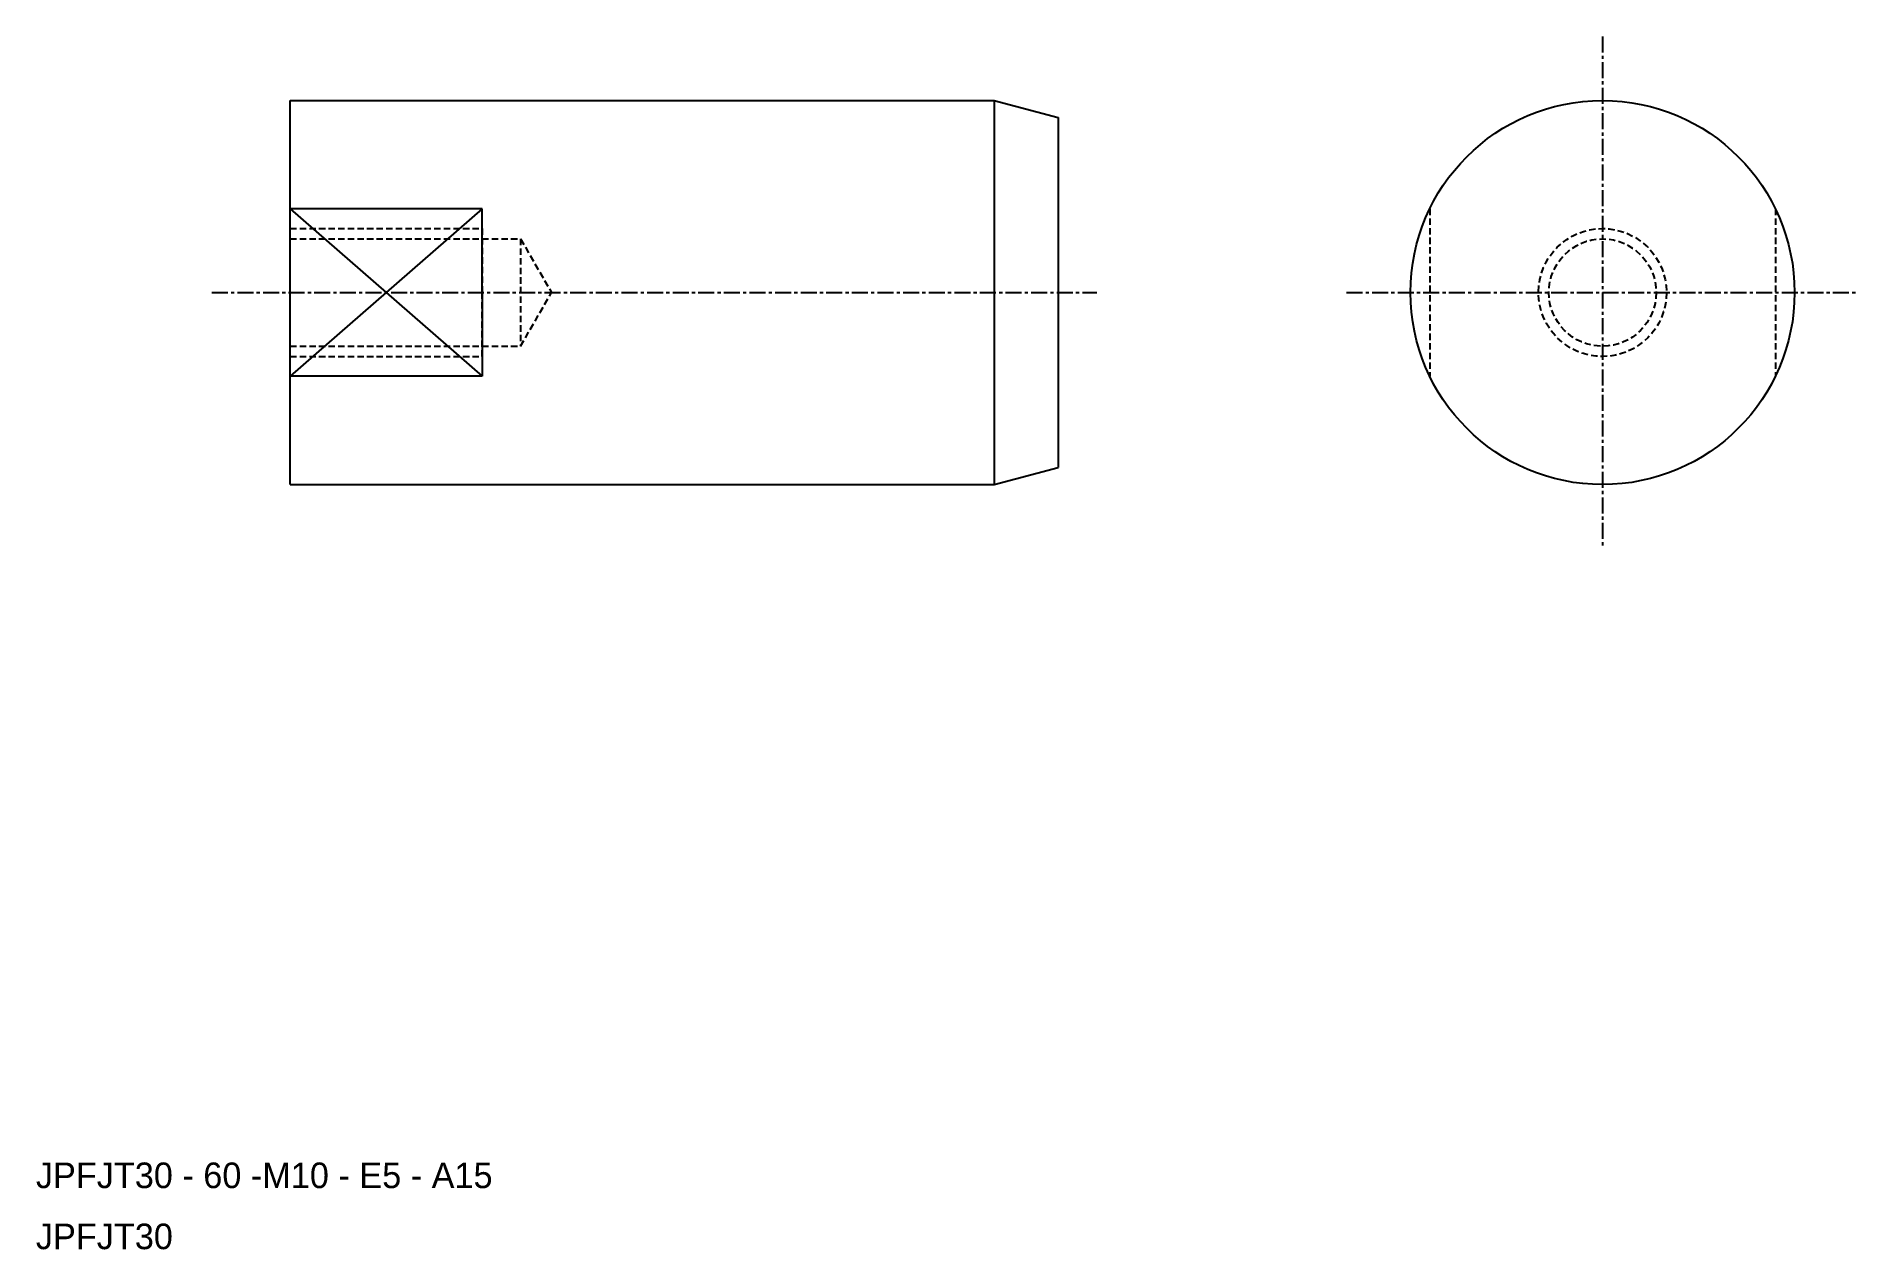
# Model space of a CAD drawing. Extents: x 557 to 699, y 148 to 243.
import ezdxf

# ---------------------------------------------------------------- set-up
doc = ezdxf.new("R2010")
doc.units = 0
doc.linetypes.add('CENTER', pattern=[2, 1.25, -0.25, 0.25, -0.25])
doc.linetypes.add('DASHED', pattern=[0.75, 0.5, -0.25])
doc.layers.get('0').update_dxf_attribs({"linetype": 'CONTINUOUS'})
doc.layers.add('CENTER', color=1, linetype='CENTER')

msp = doc.modelspace()

# ---------------------------------------------------------------- linework, layer by layer
at = {"color": 7, "linetype": 'CONTINUOUS'}
for p, q in [((576.46, 237.74), (631.46, 237.74)), ((576.46, 207.74), (576.46, 237.74)), ((631.46, 237.74), (636.46, 236.41)), ((631.46, 237.74), (631.46, 207.74)), ((636.46, 236.41), (636.46, 209.08)), ((591.46, 229.28), (576.46, 229.28)), ((591.46, 229.28), (576.46, 216.21)), ((576.46, 229.28), (591.46, 216.21)), ((591.46, 222.74), (591.46, 229.28)), ((591.46, 222.74), (591.46, 216.21)), ((591.46, 216.21), (576.46, 216.21)), ((631.46, 207.74), (636.46, 209.08)), ((576.46, 207.74), (631.46, 207.74))]:
    msp.add_line(p, q, dxfattribs=at)
at = {"color": 3, "linetype": 'DASHED'}
for p, q in [((665.47, 229.28), (665.47, 216.21)), ((692.47, 229.28), (692.47, 216.21)), ((576.46, 227.74), (591.46, 227.74)), ((591.46, 227.74), (591.46, 222.74)), ((576.46, 226.93), (594.46, 226.93)), ((594.46, 226.93), (594.46, 218.56)), ((594.46, 226.93), (596.88, 222.74)), ((591.46, 217.74), (591.46, 222.74)), ((594.46, 218.56), (596.88, 222.74)), ((576.46, 218.56), (594.46, 218.56)), ((576.46, 217.74), (591.46, 217.74))]:
    msp.add_line(p, q, dxfattribs=at)
at = {"color": 7, "linetype": 'CONTINUOUS'}
msp.add_circle((678.97, 222.74), 15, dxfattribs=at)
at = {"color": 3, "linetype": 'DASHED'}
for radius in [5, 4.19]:
    msp.add_circle((678.97, 222.74), radius, dxfattribs=at)
at = {"layer": 'CENTER', "color": 1, "linetype": 'CENTER'}
for p, q in [((678.97, 242.74), (678.97, 202.74)), ((570.34, 222.74), (639.46, 222.74)), ((658.97, 222.74), (698.97, 222.74))]:
    msp.add_line(p, q, dxfattribs=at)

# ---------------------------------------------------------------- texts
at = {"color": 7, "linetype": 'CONTINUOUS'}
for s, p in [('JPFJT30 - 60 -M10 - E5 - A15', (556.6, 152.78)), ('JPFJT30', (556.6, 148.01))]:
    msp.add_text(s, height=2, dxfattribs=at).set_placement(p)

doc.saveas('drawing.dxf')
